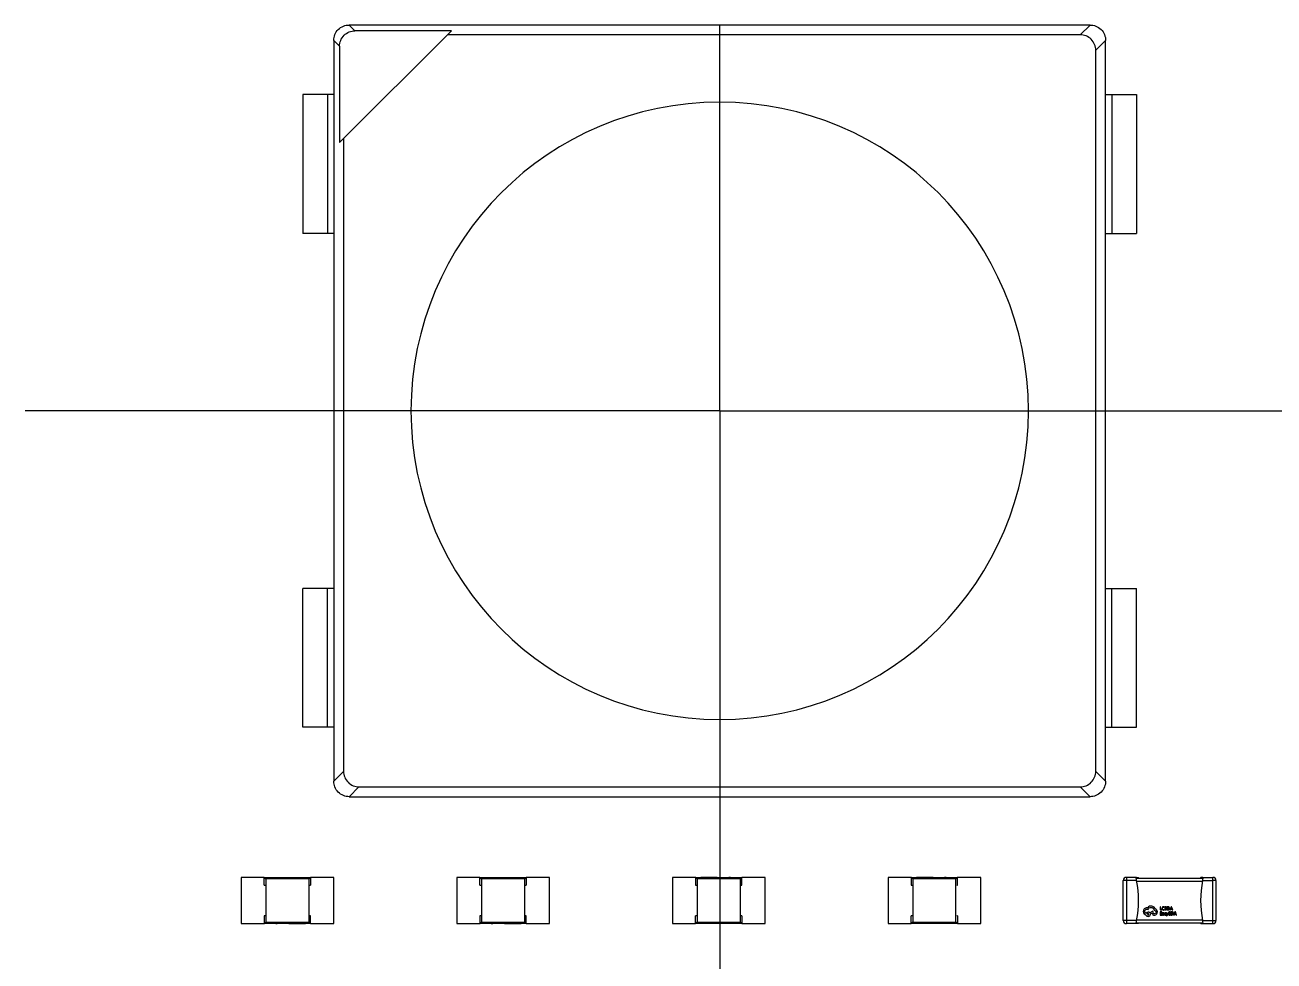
# Model space of a CAD drawing. Header units: millimetres. Extents: x 0 to 297, y 0 to 210.
# Drawn here: x 101.13 to 113.27, y 141.01 to 150.1 of the extents above; entities that cross this region are included whole.
import ezdxf

# ---------------------------------------------------------------- set-up
doc = ezdxf.new("R2010")
doc.units = ezdxf.units.MM
doc.layers.add('图框', color=7, linetype='Continuous')

# ---------------------------------------------------------------- blocks, each defined once
blk = doc.blocks.new('SW_CENTERMARKSYMBOL_0')
at = {"layer": '图框', "color": 0}
for p, q in [((0, 0), (0, 3.75)), ((-3.75, 0), (-6.75, 0)), ((0, 0), (-3.75, 0)), ((0, 0), (0, -3.75)), ((0, 0), (3.75, 0)), ((3.75, 0), (6.75, 0)), ((0, -3.75), (0, -6.75))]:
    blk.add_line(p, q, dxfattribs=at)

msp = doc.modelspace()

# ---------------------------------------------------------------- linework, layer by layer
at = {"color": 7, "linetype": 'Continuous', "lineweight": 25}
for p, q in [((104.284, 150.104), (104.34, 150.048)), ((111.485, 150.104), (104.284, 150.104)), ((105.278, 150.048), (104.34, 150.048)), ((105.278, 150.048), (105.239, 150.009)), ((111.389, 150.009), (111.485, 150.104)), ((104.135, 149.955), (104.135, 142.754)), ((104.191, 149.899), (104.135, 149.955)), ((104.191, 149.899), (104.191, 148.961)), ((104.23, 149), (105.239, 150.009)), ((111.389, 150.009), (105.239, 150.009)), ((111.635, 149.955), (111.539, 149.859)), ((111.635, 142.754), (111.635, 149.955)), ((111.539, 142.85), (111.539, 149.859)), ((103.835, 149.429), (103.835, 148.079)), ((104.075, 149.429), (103.835, 149.429)), ((104.075, 149.429), (104.075, 148.079)), ((104.135, 149.429), (104.075, 149.429)), ((111.635, 149.429), (111.695, 149.429)), ((111.695, 149.429), (111.695, 148.079)), ((111.695, 149.429), (111.935, 149.429)), ((111.935, 149.429), (111.935, 148.079)), ((104.23, 149), (104.191, 148.961)), ((104.23, 149), (104.23, 142.85)), ((104.075, 148.079), (103.835, 148.079)), ((104.135, 148.079), (104.075, 148.079)), ((111.635, 148.079), (111.695, 148.079)), ((111.695, 148.079), (111.935, 148.079)), ((103.835, 143.279), (103.835, 144.629)), ((104.075, 144.629), (103.835, 144.629)), ((104.075, 143.279), (104.075, 144.629)), ((104.135, 144.629), (104.075, 144.629)), ((111.635, 144.629), (111.695, 144.629)), ((111.695, 143.279), (111.695, 144.629)), ((111.695, 144.629), (111.935, 144.629)), ((111.935, 143.279), (111.935, 144.629)), ((104.075, 143.279), (103.835, 143.279)), ((104.135, 143.279), (104.075, 143.279)), ((111.635, 143.279), (111.695, 143.279)), ((111.695, 143.279), (111.935, 143.279)), ((104.135, 142.754), (104.23, 142.85)), ((111.539, 142.85), (111.635, 142.754)), ((104.38, 142.7), (104.284, 142.604)), ((104.38, 142.7), (111.389, 142.7)), ((111.485, 142.604), (111.389, 142.7)), ((104.284, 142.604), (111.485, 142.604)), ((103.235, 141.82), (103.235, 141.37)), ((103.46, 141.82), (103.235, 141.82)), ((103.46, 141.82), (103.475, 141.805)), ((103.46, 141.82), (103.91, 141.82)), ((103.46, 141.745), (103.46, 141.82)), ((103.895, 141.805), (103.475, 141.805)), ((103.475, 141.805), (103.475, 141.385)), ((103.895, 141.805), (103.91, 141.82)), ((103.895, 141.385), (103.895, 141.805)), ((103.91, 141.82), (103.91, 141.745)), ((104.135, 141.82), (103.91, 141.82)), ((104.135, 141.37), (104.135, 141.82)), ((105.33, 141.82), (105.33, 141.37)), ((105.555, 141.82), (105.33, 141.82)), ((105.555, 141.82), (105.57, 141.805)), ((105.555, 141.82), (106.005, 141.82)), ((105.555, 141.745), (105.555, 141.82)), ((105.57, 141.805), (105.57, 141.385)), ((105.99, 141.805), (105.57, 141.805)), ((105.99, 141.805), (106.005, 141.82)), ((105.99, 141.385), (105.99, 141.805)), ((106.005, 141.82), (106.005, 141.745)), ((106.23, 141.82), (106.005, 141.82)), ((106.23, 141.37), (106.23, 141.82)), ((107.651, 141.82), (107.426, 141.82)), ((107.426, 141.82), (107.426, 141.37)), ((107.666, 141.805), (107.651, 141.82)), ((107.651, 141.82), (108.101, 141.82)), ((107.651, 141.82), (107.651, 141.745)), ((108.086, 141.805), (107.666, 141.805)), ((107.666, 141.805), (107.666, 141.385)), ((107.701, 141.821), (107.701, 141.82)), ((107.701, 141.821), (107.713, 141.821)), ((107.713, 141.821), (107.713, 141.82)), ((107.713, 141.821), (107.717, 141.821)), ((107.717, 141.821), (107.717, 141.82)), ((107.717, 141.821), (107.729, 141.821)), ((107.729, 141.821), (107.729, 141.82)), ((107.73, 141.821), (107.73, 141.82)), ((107.735, 141.821), (107.735, 141.82)), ((107.735, 141.821), (107.738, 141.821)), ((107.739, 141.821), (107.739, 141.82)), ((107.739, 141.821), (107.751, 141.821)), ((107.751, 141.821), (107.751, 141.82)), ((107.751, 141.821), (107.755, 141.821)), ((107.755, 141.821), (107.755, 141.82)), ((107.755, 141.821), (107.767, 141.821)), ((107.767, 141.821), (107.767, 141.82)), ((107.767, 141.821), (107.767, 141.821)), ((107.768, 141.821), (107.768, 141.82)), ((107.773, 141.821), (107.773, 141.82)), ((107.781, 141.821), (107.784, 141.821)), ((107.784, 141.821), (107.784, 141.82)), ((107.784, 141.821), (107.793, 141.821)), ((107.793, 141.821), (107.793, 141.82)), ((107.793, 141.821), (107.793, 141.82)), ((107.793, 141.821), (107.793, 141.821)), ((107.793, 141.821), (107.798, 141.821)), ((107.798, 141.821), (107.798, 141.82)), ((107.798, 141.821), (107.799, 141.821)), ((107.799, 141.821), (107.799, 141.82)), ((107.799, 141.821), (107.815, 141.821)), ((107.799, 141.821), (107.799, 141.82)), ((107.799, 141.821), (107.799, 141.821)), ((107.815, 141.821), (107.815, 141.82)), ((107.815, 141.821), (107.815, 141.821)), ((107.815, 141.821), (107.815, 141.82)), ((107.816, 141.821), (107.817, 141.821)), ((107.817, 141.821), (107.817, 141.82)), ((107.819, 141.82), (107.819, 141.821)), ((107.819, 141.821), (107.819, 141.82)), ((107.819, 141.821), (107.819, 141.82)), ((107.819, 141.821), (107.819, 141.82)), ((107.821, 141.821), (107.821, 141.82)), ((107.828, 141.821), (107.828, 141.82)), ((107.831, 141.821), (107.832, 141.821)), ((107.84, 141.821), (107.84, 141.82)), ((107.844, 141.82), (107.844, 141.821)), ((107.844, 141.821), (107.844, 141.82)), ((107.846, 141.821), (107.846, 141.82)), ((107.846, 141.821), (107.858, 141.821)), ((107.858, 141.821), (107.858, 141.82)), ((107.858, 141.821), (107.861, 141.821)), ((107.861, 141.821), (107.861, 141.82)), ((107.861, 141.821), (107.862, 141.821)), ((107.862, 141.821), (107.862, 141.82)), ((107.862, 141.821), (107.862, 141.821)), ((107.862, 141.821), (107.862, 141.82)), ((107.862, 141.821), (107.862, 141.82)), ((107.862, 141.821), (107.862, 141.821)), ((107.887, 141.821), (107.887, 141.82)), ((107.908, 141.821), (107.908, 141.82)), ((107.92, 141.821), (107.92, 141.82)), ((107.949, 141.821), (107.949, 141.82)), ((107.975, 141.821), (107.975, 141.82)), ((107.985, 141.821), (107.985, 141.82)), ((107.99, 141.821), (107.99, 141.82)), ((108.015, 141.821), (108.015, 141.82)), ((108.025, 141.821), (108.025, 141.82)), ((108.101, 141.82), (108.086, 141.805)), ((108.086, 141.385), (108.086, 141.805)), ((108.326, 141.82), (108.101, 141.82)), ((108.101, 141.745), (108.101, 141.82)), ((108.326, 141.37), (108.326, 141.82)), ((109.521, 141.82), (109.521, 141.37)), ((109.746, 141.82), (109.521, 141.82)), ((109.761, 141.805), (109.746, 141.82)), ((109.746, 141.82), (110.196, 141.82)), ((109.746, 141.82), (109.746, 141.745)), ((109.761, 141.805), (109.761, 141.385)), ((110.181, 141.805), (109.761, 141.805)), ((109.797, 141.821), (109.797, 141.82)), ((109.797, 141.821), (109.808, 141.821)), ((109.808, 141.821), (109.808, 141.82)), ((109.808, 141.821), (109.812, 141.821)), ((109.812, 141.821), (109.812, 141.82)), ((109.812, 141.821), (109.824, 141.821)), ((109.824, 141.821), (109.824, 141.82)), ((109.826, 141.821), (109.826, 141.82)), ((109.83, 141.821), (109.83, 141.82)), ((109.83, 141.821), (109.833, 141.821)), ((109.835, 141.821), (109.835, 141.82)), ((109.835, 141.821), (109.846, 141.821)), ((109.846, 141.821), (109.846, 141.82)), ((109.846, 141.821), (109.85, 141.821)), ((109.85, 141.821), (109.85, 141.82)), ((109.85, 141.821), (109.862, 141.821)), ((109.862, 141.821), (109.862, 141.82)), ((109.862, 141.821), (109.863, 141.821)), ((109.864, 141.821), (109.864, 141.82)), ((109.868, 141.821), (109.868, 141.82)), ((109.877, 141.821), (109.88, 141.821)), ((109.88, 141.821), (109.88, 141.82)), ((109.88, 141.821), (109.888, 141.821)), ((109.888, 141.821), (109.888, 141.82)), ((109.888, 141.821), (109.889, 141.821)), ((109.889, 141.821), (109.889, 141.82)), ((109.889, 141.821), (109.894, 141.821)), ((109.894, 141.821), (109.894, 141.82)), ((109.894, 141.821), (109.895, 141.821)), ((109.894, 141.821), (109.894, 141.82)), ((109.894, 141.821), (109.894, 141.821)), ((109.895, 141.821), (109.895, 141.82)), ((109.895, 141.821), (109.911, 141.821)), ((109.911, 141.821), (109.911, 141.82)), ((109.911, 141.821), (109.911, 141.821)), ((109.911, 141.821), (109.911, 141.82)), ((109.911, 141.821), (109.912, 141.821)), ((109.912, 141.821), (109.912, 141.82)), ((109.915, 141.82), (109.915, 141.821)), ((109.915, 141.821), (109.915, 141.82)), ((109.915, 141.821), (109.915, 141.82)), ((109.915, 141.821), (109.915, 141.82)), ((109.917, 141.821), (109.917, 141.82)), ((109.924, 141.821), (109.924, 141.82)), ((109.926, 141.821), (109.928, 141.821)), ((109.935, 141.821), (109.935, 141.82)), ((109.94, 141.82), (109.94, 141.821)), ((109.94, 141.821), (109.94, 141.82)), ((109.941, 141.821), (109.941, 141.82)), ((109.941, 141.821), (109.953, 141.821)), ((109.953, 141.821), (109.953, 141.82)), ((109.953, 141.821), (109.957, 141.821)), ((109.957, 141.821), (109.957, 141.82)), ((109.957, 141.821), (109.957, 141.821)), ((109.957, 141.821), (109.957, 141.82)), ((109.957, 141.821), (109.957, 141.82)), ((109.957, 141.821), (109.958, 141.821)), ((109.957, 141.821), (109.957, 141.821)), ((109.958, 141.821), (109.958, 141.82)), ((109.982, 141.821), (109.982, 141.82)), ((110.004, 141.821), (110.004, 141.82)), ((110.015, 141.821), (110.015, 141.82)), ((110.045, 141.821), (110.045, 141.82)), ((110.071, 141.821), (110.071, 141.82)), ((110.08, 141.821), (110.08, 141.82)), ((110.085, 141.821), (110.085, 141.82)), ((110.11, 141.821), (110.11, 141.82)), ((110.121, 141.821), (110.121, 141.82)), ((110.196, 141.82), (110.181, 141.805)), ((110.181, 141.385), (110.181, 141.805)), ((110.196, 141.745), (110.196, 141.82)), ((110.421, 141.82), (110.196, 141.82)), ((110.421, 141.37), (110.421, 141.82)), ((111.837, 141.79), (111.807, 141.79)), ((111.807, 141.4), (111.807, 141.79)), ((111.837, 141.82), (111.837, 141.79)), ((111.936, 141.82), (111.837, 141.82)), ((111.936, 141.79), (111.837, 141.79)), ((111.837, 141.79), (111.837, 141.4)), ((111.936, 141.82), (111.955, 141.82)), ((111.939, 141.812), (112.576, 141.812)), ((112.579, 141.82), (112.559, 141.82)), ((112.579, 141.82), (112.677, 141.82)), ((112.579, 141.79), (112.677, 141.79)), ((112.677, 141.79), (112.677, 141.82)), ((112.677, 141.4), (112.677, 141.79)), ((112.707, 141.79), (112.677, 141.79)), ((112.707, 141.79), (112.707, 141.4)), ((103.46, 141.745), (103.467, 141.745)), ((103.902, 141.745), (103.91, 141.745)), ((105.555, 141.745), (105.563, 141.745)), ((105.998, 141.745), (106.005, 141.745)), ((107.651, 141.745), (107.658, 141.745)), ((108.093, 141.745), (108.101, 141.745)), ((109.746, 141.745), (109.754, 141.745)), ((110.189, 141.745), (110.196, 141.745)), ((112.164, 141.533), (112.164, 141.503)), ((112.168, 141.533), (112.164, 141.533)), ((112.168, 141.506), (112.168, 141.533)), ((112.204, 141.528), (112.204, 141.532)), ((112.211, 141.533), (112.211, 141.503)), ((112.226, 141.533), (112.211, 141.533)), ((112.214, 141.529), (112.226, 141.529)), ((112.214, 141.52), (112.214, 141.529)), ((112.225, 141.52), (112.214, 141.52)), ((112.214, 141.506), (112.214, 141.516)), ((112.214, 141.516), (112.225, 141.516)), ((112.225, 141.516), (112.225, 141.52)), ((112.226, 141.529), (112.226, 141.533)), ((112.233, 141.533), (112.233, 141.503)), ((112.241, 141.533), (112.233, 141.533)), ((112.241, 141.529), (112.237, 141.529)), ((112.237, 141.529), (112.237, 141.506)), ((112.271, 141.533), (112.259, 141.503)), ((112.272, 141.527), (112.268, 141.514)), ((112.275, 141.533), (112.271, 141.533)), ((112.273, 141.529), (112.273, 141.529)), ((112.278, 141.514), (112.273, 141.527)), ((112.287, 141.503), (112.275, 141.533)), ((103.46, 141.445), (103.46, 141.37)), ((103.467, 141.445), (103.46, 141.445)), ((103.91, 141.445), (103.902, 141.445)), ((103.91, 141.37), (103.91, 141.445)), ((105.563, 141.445), (105.555, 141.445)), ((105.555, 141.445), (105.555, 141.37)), ((106.005, 141.445), (105.998, 141.445)), ((106.005, 141.37), (106.005, 141.445)), ((107.658, 141.445), (107.651, 141.445)), ((107.651, 141.37), (107.651, 141.445)), ((108.101, 141.445), (108.093, 141.445)), ((108.101, 141.445), (108.101, 141.37)), ((109.754, 141.445), (109.746, 141.445)), ((109.746, 141.37), (109.746, 141.445)), ((110.196, 141.445), (110.189, 141.445)), ((110.196, 141.445), (110.196, 141.37)), ((111.837, 141.4), (111.807, 141.4)), ((111.837, 141.4), (111.837, 141.37)), ((111.936, 141.4), (111.837, 141.4)), ((112.093, 141.491), (112.064, 141.476)), ((112.07, 141.464), (112.1, 141.48)), ((112.07, 141.461), (112.07, 141.464)), ((112.1, 141.48), (112.093, 141.491)), ((112.099, 141.454), (112.112, 141.454)), ((112.11, 141.467), (112.1, 141.467)), ((112.107, 141.501), (112.109, 141.501)), ((112.164, 141.503), (112.18, 141.503)), ((112.18, 141.485), (112.164, 141.485)), ((112.164, 141.485), (112.164, 141.454)), ((112.164, 141.454), (112.181, 141.454)), ((112.18, 141.506), (112.168, 141.506)), ((112.168, 141.471), (112.168, 141.481)), ((112.168, 141.481), (112.18, 141.481)), ((112.179, 141.471), (112.168, 141.471)), ((112.168, 141.468), (112.179, 141.468)), ((112.168, 141.458), (112.168, 141.468)), ((112.181, 141.458), (112.168, 141.458)), ((112.179, 141.468), (112.179, 141.471)), ((112.18, 141.503), (112.18, 141.506)), ((112.18, 141.481), (112.18, 141.485)), ((112.181, 141.454), (112.181, 141.458)), ((112.186, 141.474), (112.186, 141.471)), ((112.198, 141.468), (112.192, 141.467)), ((112.198, 141.465), (112.193, 141.464)), ((112.198, 141.463), (112.198, 141.465)), ((112.198, 141.457), (112.198, 141.454)), ((112.198, 141.457), (112.198, 141.457)), ((112.198, 141.454), (112.202, 141.454)), ((112.202, 141.454), (112.202, 141.468)), ((112.204, 141.504), (112.204, 141.508)), ((112.207, 141.459), (112.207, 141.455)), ((112.211, 141.503), (112.227, 141.503)), ((112.227, 141.506), (112.214, 141.506)), ((112.221, 141.472), (112.221, 141.475)), ((112.224, 141.476), (112.232, 141.454)), ((112.228, 141.476), (112.224, 141.476)), ((112.225, 141.448), (112.225, 141.444)), ((112.227, 141.503), (112.227, 141.506)), ((112.234, 141.46), (112.228, 141.476)), ((112.232, 141.454), (112.231, 141.45)), ((112.233, 141.503), (112.241, 141.503)), ((112.234, 141.458), (112.234, 141.46)), ((112.234, 141.458), (112.234, 141.458)), ((112.241, 141.476), (112.235, 141.459)), ((112.235, 141.451), (112.245, 141.476)), ((112.237, 141.506), (112.241, 141.506)), ((112.245, 141.476), (112.241, 141.476)), ((112.249, 141.485), (112.249, 141.454)), ((112.264, 141.485), (112.249, 141.485)), ((112.249, 141.454), (112.265, 141.454)), ((112.253, 141.481), (112.264, 141.481)), ((112.253, 141.471), (112.253, 141.481)), ((112.264, 141.471), (112.253, 141.471)), ((112.253, 141.468), (112.264, 141.468)), ((112.253, 141.458), (112.253, 141.468)), ((112.265, 141.458), (112.253, 141.458)), ((112.259, 141.503), (112.264, 141.503)), ((112.264, 141.503), (112.267, 141.511)), ((112.264, 141.481), (112.264, 141.485)), ((112.264, 141.468), (112.264, 141.471)), ((112.265, 141.454), (112.265, 141.458)), ((112.267, 141.511), (112.279, 141.511)), ((112.268, 141.514), (112.278, 141.514)), ((112.271, 141.485), (112.271, 141.454)), ((112.28, 141.485), (112.271, 141.485)), ((112.271, 141.454), (112.279, 141.454)), ((112.279, 141.481), (112.275, 141.481)), ((112.275, 141.481), (112.275, 141.458)), ((112.275, 141.458), (112.279, 141.458)), ((112.279, 141.511), (112.282, 141.503)), ((112.282, 141.503), (112.287, 141.503)), ((112.309, 141.485), (112.297, 141.454)), ((112.297, 141.454), (112.302, 141.454)), ((112.302, 141.454), (112.305, 141.462)), ((112.305, 141.462), (112.317, 141.462)), ((112.311, 141.479), (112.306, 141.466)), ((112.306, 141.466), (112.316, 141.466)), ((112.313, 141.485), (112.309, 141.485)), ((112.311, 141.481), (112.311, 141.481)), ((112.316, 141.466), (112.312, 141.479)), ((112.325, 141.454), (112.313, 141.485)), ((112.317, 141.462), (112.321, 141.454)), ((112.321, 141.454), (112.325, 141.454)), ((112.579, 141.4), (112.677, 141.4)), ((112.677, 141.4), (112.707, 141.4)), ((112.677, 141.37), (112.677, 141.4)), ((103.235, 141.37), (103.46, 141.37)), ((103.46, 141.37), (103.475, 141.385)), ((103.91, 141.37), (103.46, 141.37)), ((103.475, 141.385), (103.895, 141.385)), ((103.535, 141.368), (103.535, 141.37)), ((103.546, 141.368), (103.546, 141.37)), ((103.571, 141.368), (103.571, 141.37)), ((103.576, 141.368), (103.576, 141.37)), ((103.585, 141.368), (103.585, 141.37)), ((103.611, 141.368), (103.611, 141.37)), ((103.641, 141.368), (103.641, 141.37)), ((103.652, 141.368), (103.652, 141.37)), ((103.674, 141.368), (103.674, 141.37)), ((103.698, 141.368), (103.698, 141.37)), ((103.699, 141.368), (103.698, 141.368)), ((103.699, 141.368), (103.699, 141.37)), ((103.699, 141.368), (103.699, 141.37)), ((103.699, 141.368), (103.699, 141.37)), ((103.703, 141.368), (103.699, 141.368)), ((103.699, 141.368), (103.699, 141.368)), ((103.699, 141.368), (103.699, 141.368)), ((103.703, 141.368), (103.703, 141.37)), ((103.715, 141.368), (103.703, 141.368)), ((103.715, 141.368), (103.715, 141.37)), ((103.716, 141.37), (103.716, 141.368)), ((103.716, 141.368), (103.716, 141.37)), ((103.721, 141.368), (103.721, 141.37)), ((103.73, 141.368), (103.728, 141.368)), ((103.732, 141.368), (103.732, 141.37)), ((103.739, 141.368), (103.739, 141.37)), ((103.741, 141.37), (103.741, 141.368)), ((103.741, 141.368), (103.741, 141.37)), ((103.741, 141.368), (103.741, 141.37)), ((103.741, 141.368), (103.741, 141.37)), ((103.744, 141.368), (103.744, 141.37)), ((103.745, 141.368), (103.744, 141.368)), ((103.745, 141.368), (103.745, 141.37)), ((103.745, 141.368), (103.745, 141.37)), ((103.761, 141.368), (103.745, 141.368)), ((103.745, 141.368), (103.745, 141.368)), ((103.761, 141.368), (103.761, 141.37)), ((103.761, 141.368), (103.761, 141.37)), ((103.761, 141.368), (103.761, 141.368)), ((103.762, 141.368), (103.761, 141.368)), ((103.762, 141.368), (103.762, 141.37)), ((103.767, 141.368), (103.762, 141.368)), ((103.767, 141.368), (103.767, 141.37)), ((103.767, 141.368), (103.767, 141.37)), ((103.767, 141.368), (103.767, 141.368)), ((103.776, 141.368), (103.767, 141.368)), ((103.776, 141.368), (103.776, 141.37)), ((103.779, 141.368), (103.776, 141.368)), ((103.788, 141.368), (103.788, 141.37)), ((103.792, 141.368), (103.792, 141.37)), ((103.794, 141.368), (103.793, 141.368)), ((103.794, 141.368), (103.794, 141.37)), ((103.806, 141.368), (103.794, 141.368)), ((103.806, 141.368), (103.806, 141.37)), ((103.81, 141.368), (103.806, 141.368)), ((103.81, 141.368), (103.81, 141.37)), ((103.821, 141.368), (103.81, 141.368)), ((103.821, 141.368), (103.821, 141.37)), ((103.825, 141.368), (103.823, 141.368)), ((103.825, 141.368), (103.825, 141.37)), ((103.83, 141.368), (103.83, 141.37)), ((103.832, 141.368), (103.832, 141.37)), ((103.843, 141.368), (103.832, 141.368)), ((103.843, 141.368), (103.843, 141.37)), ((103.848, 141.368), (103.843, 141.368)), ((103.848, 141.368), (103.848, 141.37)), ((103.859, 141.368), (103.848, 141.368)), ((103.859, 141.368), (103.859, 141.37)), ((103.895, 141.385), (103.91, 141.37)), ((103.91, 141.37), (104.135, 141.37)), ((105.33, 141.37), (105.555, 141.37)), ((105.555, 141.37), (105.57, 141.385)), ((106.005, 141.37), (105.555, 141.37)), ((105.57, 141.385), (105.99, 141.385)), ((105.631, 141.368), (105.631, 141.37)), ((105.641, 141.368), (105.641, 141.37)), ((105.666, 141.368), (105.666, 141.37)), ((105.671, 141.368), (105.671, 141.37)), ((105.681, 141.368), (105.681, 141.37)), ((105.707, 141.368), (105.707, 141.37)), ((105.736, 141.368), (105.736, 141.37)), ((105.748, 141.368), (105.748, 141.37)), ((105.769, 141.368), (105.769, 141.37)), ((105.794, 141.368), (105.794, 141.37)), ((105.794, 141.368), (105.794, 141.37)), ((105.794, 141.368), (105.794, 141.37)), ((105.794, 141.368), (105.794, 141.37)), ((105.794, 141.368), (105.794, 141.368)), ((105.798, 141.368), (105.794, 141.368)), ((105.794, 141.368), (105.794, 141.368)), ((105.794, 141.368), (105.794, 141.368)), ((105.798, 141.368), (105.798, 141.37)), ((105.81, 141.368), (105.798, 141.368)), ((105.81, 141.368), (105.81, 141.37)), ((105.812, 141.37), (105.812, 141.368)), ((105.812, 141.368), (105.812, 141.37)), ((105.816, 141.368), (105.816, 141.37)), ((105.825, 141.368), (105.824, 141.368)), ((105.827, 141.368), (105.827, 141.37)), ((105.835, 141.368), (105.835, 141.37)), ((105.837, 141.37), (105.837, 141.368)), ((105.837, 141.368), (105.837, 141.37)), ((105.837, 141.368), (105.837, 141.37)), ((105.837, 141.368), (105.837, 141.37)), ((105.839, 141.368), (105.839, 141.37)), ((105.84, 141.368), (105.839, 141.368)), ((105.841, 141.368), (105.841, 141.37)), ((105.841, 141.368), (105.841, 141.37)), ((105.841, 141.368), (105.841, 141.368)), ((105.856, 141.368), (105.841, 141.368)), ((105.856, 141.368), (105.856, 141.37)), ((105.857, 141.368), (105.856, 141.368)), ((105.857, 141.368), (105.857, 141.37)), ((105.858, 141.368), (105.857, 141.368)), ((105.858, 141.368), (105.858, 141.37)), ((105.863, 141.368), (105.858, 141.368)), ((105.863, 141.368), (105.863, 141.37)), ((105.863, 141.368), (105.863, 141.37)), ((105.872, 141.368), (105.863, 141.368)), ((105.863, 141.368), (105.863, 141.368)), ((105.872, 141.368), (105.872, 141.37)), ((105.874, 141.368), (105.872, 141.368)), ((105.883, 141.368), (105.883, 141.37)), ((105.888, 141.368), (105.888, 141.37)), ((105.889, 141.368), (105.888, 141.368)), ((105.889, 141.368), (105.889, 141.37)), ((105.901, 141.368), (105.889, 141.368)), ((105.901, 141.368), (105.901, 141.37)), ((105.905, 141.368), (105.901, 141.368)), ((105.905, 141.368), (105.905, 141.37)), ((105.917, 141.368), (105.905, 141.368)), ((105.917, 141.368), (105.917, 141.37)), ((105.921, 141.368), (105.918, 141.368)), ((105.921, 141.368), (105.921, 141.37)), ((105.926, 141.368), (105.926, 141.37)), ((105.927, 141.368), (105.927, 141.37)), ((105.939, 141.368), (105.927, 141.368)), ((105.939, 141.368), (105.939, 141.37)), ((105.943, 141.368), (105.939, 141.368)), ((105.943, 141.368), (105.943, 141.37)), ((105.955, 141.368), (105.943, 141.368)), ((105.955, 141.368), (105.955, 141.37)), ((105.99, 141.385), (106.005, 141.37)), ((106.005, 141.37), (106.23, 141.37)), ((107.426, 141.37), (107.651, 141.37)), ((107.666, 141.385), (107.651, 141.37)), ((108.101, 141.37), (107.651, 141.37)), ((107.666, 141.385), (108.086, 141.385)), ((108.101, 141.37), (108.086, 141.385)), ((108.101, 141.37), (108.326, 141.37)), ((109.521, 141.37), (109.746, 141.37)), ((109.761, 141.385), (109.746, 141.37)), ((110.196, 141.37), (109.746, 141.37)), ((109.761, 141.385), (110.181, 141.385)), ((110.196, 141.37), (110.181, 141.385)), ((110.196, 141.37), (110.421, 141.37)), ((111.936, 141.37), (111.837, 141.37)), ((111.955, 141.37), (111.936, 141.37)), ((111.939, 141.377), (112.576, 141.377)), ((112.559, 141.37), (112.579, 141.37)), ((112.579, 141.37), (112.677, 141.37))]:
    msp.add_line(p, q, dxfattribs=at)
at = {"color": 8, "linetype": 'Continuous', "lineweight": 25}
for p, q in [((111.939, 141.782), (112.576, 141.782)), ((111.939, 141.407), (112.576, 141.407))]:
    msp.add_line(p, q, dxfattribs=at)
at = {"color": 7, "linetype": 'Continuous', "lineweight": 25}
for centre, radius, start, end in [((107.885, 146.354), 3, 0, 180), ((107.885, 146.354), 3, 180, 0), ((111.837, 141.79), 0.03, 90, 180), ((110.99, 141.595), 0.966, 348.3483, 11.6517), ((110.99, 141.595), 0.991, 12.6731, 13.1177), ((113.524, 141.595), 0.991, 166.8823, 167.3269), ((113.524, 141.595), 0.966, 168.3483, 191.6517), ((112.677, 141.79), 0.03, 0, 90), ((111.837, 141.4), 0.03, 180, 270), ((112.677, 141.4), 0.03, 270, 0), ((110.99, 141.595), 0.991, 346.8823, 347.3269), ((113.524, 141.595), 0.991, 192.6731, 193.1177)]:
    msp.add_arc(centre, radius, start, end, dxfattribs=at)
for points in [[(104.135, 149.955), (104.135, 149.99), (104.149, 150.032), (104.207, 150.09), (104.249, 150.104), (104.284, 150.104)], [(104.191, 149.899), (104.191, 149.934), (104.206, 149.975), (104.264, 150.033), (104.305, 150.048), (104.34, 150.048)], [(111.485, 150.104), (111.52, 150.104), (111.562, 150.09), (111.62, 150.032), (111.635, 149.99), (111.635, 149.955)], [(111.539, 149.859), (111.539, 149.894), (111.524, 149.936), (111.466, 149.994), (111.425, 150.009), (111.389, 150.009)], [(104.23, 142.85), (104.23, 142.814), (104.245, 142.773), (104.303, 142.715), (104.344, 142.7), (104.38, 142.7)], [(111.389, 142.7), (111.425, 142.7), (111.466, 142.715), (111.524, 142.773), (111.539, 142.814), (111.539, 142.85)], [(104.284, 142.604), (104.249, 142.604), (104.207, 142.619), (104.149, 142.677), (104.135, 142.718), (104.135, 142.754)], [(111.635, 142.754), (111.635, 142.718), (111.62, 142.677), (111.562, 142.619), (111.52, 142.604), (111.485, 142.604)], [(112.048, 141.47), (112.043, 141.47), (112.039, 141.466), (112.039, 141.456), (112.043, 141.453), (112.048, 141.453)]]:
    msp.add_open_spline(points, degree=3, knots=[0, 0, 0, 0, 0.5, 0.5, 1, 1, 1, 1], dxfattribs=at)
for points in [[(107.73, 141.821), (107.73, 141.821), (107.732, 141.821), (107.735, 141.821)], [(107.768, 141.821), (107.768, 141.821), (107.77, 141.821), (107.773, 141.821)], [(107.773, 141.821), (107.776, 141.821), (107.78, 141.821), (107.784, 141.821)], [(107.817, 141.821), (107.818, 141.821), (107.819, 141.821), (107.819, 141.821)], [(107.821, 141.821), (107.823, 141.821), (107.826, 141.821), (107.828, 141.821)], [(107.828, 141.821), (107.833, 141.821), (107.837, 141.821), (107.84, 141.821)], [(107.84, 141.821), (107.843, 141.821), (107.844, 141.821), (107.844, 141.821)], [(107.975, 141.821), (107.979, 141.821), (107.982, 141.821), (107.985, 141.821)], [(107.985, 141.821), (107.986, 141.821), (107.988, 141.821), (107.99, 141.821)], [(109.826, 141.821), (109.826, 141.821), (109.827, 141.821), (109.83, 141.821)], [(109.864, 141.821), (109.864, 141.821), (109.865, 141.821), (109.868, 141.821)], [(109.868, 141.821), (109.871, 141.821), (109.875, 141.821), (109.88, 141.821)], [(109.912, 141.821), (109.914, 141.821), (109.915, 141.821), (109.915, 141.821)], [(109.917, 141.821), (109.919, 141.821), (109.921, 141.821), (109.924, 141.821)], [(109.924, 141.821), (109.929, 141.821), (109.932, 141.821), (109.935, 141.821)], [(109.935, 141.821), (109.938, 141.821), (109.94, 141.821), (109.94, 141.821)], [(110.071, 141.821), (110.074, 141.821), (110.077, 141.821), (110.08, 141.821)], [(110.08, 141.821), (110.082, 141.821), (110.084, 141.821), (110.085, 141.821)], [(111.936, 141.79), (111.932, 141.805), (111.932, 141.82), (111.936, 141.82)], [(112.579, 141.79), (112.582, 141.805), (112.582, 141.82), (112.579, 141.82)], [(112.036, 141.524), (112.027, 141.524), (112.018, 141.52), (112.011, 141.513)], [(112.041, 141.523), (112.039, 141.523), (112.038, 141.524), (112.036, 141.524)], [(112.051, 141.533), (112.047, 141.53), (112.044, 141.527), (112.041, 141.523)], [(112.048, 141.507), (112.052, 141.52), (112.063, 141.528), (112.077, 141.528)], [(112.077, 141.541), (112.067, 141.541), (112.058, 141.538), (112.051, 141.533)], [(112.106, 141.53), (112.098, 141.537), (112.087, 141.541), (112.077, 141.541)], [(112.077, 141.528), (112.092, 141.528), (112.105, 141.516), (112.107, 141.501)], [(112.118, 141.513), (112.115, 141.519), (112.111, 141.525), (112.106, 141.53)], [(112.186, 141.529), (112.183, 141.526), (112.182, 141.522), (112.182, 141.517)], [(112.182, 141.517), (112.182, 141.513), (112.183, 141.509), (112.186, 141.506)], [(112.197, 141.534), (112.193, 141.534), (112.189, 141.532), (112.186, 141.529)], [(112.186, 141.517), (112.186, 141.521), (112.187, 141.524), (112.189, 141.527)], [(112.189, 141.509), (112.187, 141.511), (112.186, 141.514), (112.186, 141.517)], [(112.189, 141.527), (112.191, 141.529), (112.194, 141.53), (112.197, 141.53)], [(112.204, 141.532), (112.203, 141.533), (112.2, 141.534), (112.197, 141.534)], [(112.197, 141.53), (112.2, 141.53), (112.202, 141.529), (112.204, 141.528)], [(112.253, 141.529), (112.25, 141.532), (112.246, 141.533), (112.241, 141.533)], [(112.25, 141.527), (112.248, 141.529), (112.245, 141.529), (112.241, 141.529)], [(112.253, 141.518), (112.253, 141.522), (112.252, 141.525), (112.25, 141.527)], [(112.25, 141.509), (112.252, 141.511), (112.253, 141.514), (112.253, 141.518)], [(112.258, 141.518), (112.258, 141.523), (112.256, 141.526), (112.253, 141.529)], [(112.253, 141.507), (112.256, 141.51), (112.258, 141.513), (112.258, 141.518)], [(112.273, 141.529), (112.273, 141.528), (112.273, 141.527), (112.272, 141.527)], [(112.273, 141.527), (112.273, 141.527), (112.273, 141.528), (112.273, 141.529)], [(111.936, 141.37), (111.932, 141.37), (111.932, 141.384), (111.936, 141.4)], [(112.011, 141.513), (112.005, 141.507), (112.001, 141.498), (112.001, 141.488)], [(112.001, 141.488), (112.001, 141.48), (112.004, 141.471), (112.01, 141.465)], [(112.01, 141.465), (112.015, 141.46), (112.021, 141.456), (112.027, 141.454)], [(112.015, 141.489), (112.015, 141.501), (112.024, 141.511), (112.036, 141.511)], [(112.028, 141.469), (112.02, 141.472), (112.015, 141.48), (112.015, 141.489)], [(112.027, 141.454), (112.03, 141.446), (112.038, 141.44), (112.048, 141.44)], [(112.048, 141.483), (112.039, 141.483), (112.031, 141.477), (112.028, 141.469)], [(112.036, 141.511), (112.04, 141.511), (112.045, 141.509), (112.048, 141.507)], [(112.064, 141.476), (112.06, 141.48), (112.054, 141.483), (112.048, 141.483)], [(112.048, 141.453), (112.057, 141.453), (112.057, 141.47), (112.048, 141.47)], [(112.048, 141.44), (112.06, 141.44), (112.07, 141.449), (112.07, 141.461)], [(112.099, 141.467), (112.095, 141.467), (112.092, 141.464), (112.092, 141.461)], [(112.092, 141.461), (112.092, 141.457), (112.095, 141.454), (112.099, 141.454)], [(112.1, 141.467), (112.1, 141.467), (112.1, 141.467), (112.099, 141.467)], [(112.109, 141.501), (112.118, 141.501), (112.126, 141.493), (112.126, 141.484)], [(112.126, 141.484), (112.126, 141.475), (112.119, 141.468), (112.11, 141.467)], [(112.112, 141.454), (112.119, 141.455), (112.126, 141.458), (112.131, 141.464)], [(112.139, 141.484), (112.139, 141.497), (112.13, 141.509), (112.118, 141.513)], [(112.131, 141.464), (112.136, 141.469), (112.139, 141.477), (112.139, 141.484)], [(112.192, 141.467), (112.187, 141.466), (112.184, 141.464), (112.184, 141.46)], [(112.184, 141.46), (112.184, 141.458), (112.185, 141.456), (112.186, 141.455)], [(112.186, 141.506), (112.188, 141.503), (112.192, 141.502), (112.196, 141.502)], [(112.194, 141.476), (112.191, 141.476), (112.189, 141.476), (112.186, 141.474)], [(112.186, 141.471), (112.189, 141.472), (112.191, 141.473), (112.194, 141.473)], [(112.186, 141.455), (112.187, 141.454), (112.189, 141.454), (112.191, 141.454)], [(112.189, 141.463), (112.189, 141.462), (112.188, 141.461), (112.188, 141.46)], [(112.188, 141.46), (112.188, 141.459), (112.189, 141.458), (112.189, 141.458)], [(112.197, 141.505), (112.193, 141.505), (112.191, 141.507), (112.189, 141.509)], [(112.193, 141.464), (112.191, 141.464), (112.19, 141.464), (112.189, 141.463)], [(112.189, 141.458), (112.19, 141.457), (112.191, 141.457), (112.192, 141.457)], [(112.191, 141.454), (112.194, 141.454), (112.196, 141.455), (112.198, 141.457)], [(112.192, 141.457), (112.194, 141.457), (112.195, 141.457), (112.196, 141.459)], [(112.202, 141.468), (112.202, 141.474), (112.199, 141.476), (112.194, 141.476)], [(112.194, 141.473), (112.197, 141.473), (112.198, 141.472), (112.198, 141.468)], [(112.196, 141.502), (112.199, 141.502), (112.202, 141.503), (112.204, 141.504)], [(112.196, 141.459), (112.197, 141.46), (112.198, 141.461), (112.198, 141.463)], [(112.204, 141.508), (112.202, 141.506), (112.2, 141.505), (112.197, 141.505)], [(112.209, 141.475), (112.208, 141.473), (112.207, 141.472), (112.207, 141.47)], [(112.207, 141.47), (112.207, 141.469), (112.207, 141.468), (112.208, 141.467)], [(112.213, 141.457), (112.211, 141.457), (112.209, 141.457), (112.207, 141.459)], [(112.207, 141.455), (112.209, 141.454), (112.211, 141.454), (112.213, 141.454)], [(112.208, 141.467), (112.209, 141.466), (112.21, 141.465), (112.213, 141.464)], [(112.216, 141.476), (112.213, 141.476), (112.211, 141.476), (112.209, 141.475)], [(112.211, 141.47), (112.211, 141.471), (112.211, 141.472), (112.212, 141.472)], [(112.212, 141.468), (112.211, 141.469), (112.211, 141.469), (112.211, 141.47)], [(112.212, 141.472), (112.213, 141.473), (112.214, 141.473), (112.215, 141.473)], [(112.216, 141.466), (112.214, 141.467), (112.212, 141.468), (112.212, 141.468)], [(112.213, 141.464), (112.215, 141.463), (112.216, 141.462), (112.217, 141.462)], [(112.218, 141.46), (112.218, 141.458), (112.216, 141.457), (112.213, 141.457)], [(112.213, 141.454), (112.216, 141.454), (112.218, 141.454), (112.219, 141.455)], [(112.215, 141.473), (112.217, 141.473), (112.219, 141.473), (112.221, 141.472)], [(112.221, 141.475), (112.219, 141.476), (112.217, 141.476), (112.216, 141.476)], [(112.22, 141.464), (112.22, 141.465), (112.218, 141.466), (112.216, 141.466)], [(112.217, 141.462), (112.217, 141.461), (112.218, 141.461), (112.218, 141.46)], [(112.219, 141.455), (112.221, 141.456), (112.222, 141.458), (112.222, 141.46)], [(112.222, 141.46), (112.222, 141.461), (112.221, 141.463), (112.22, 141.464)], [(112.227, 141.447), (112.226, 141.447), (112.225, 141.447), (112.225, 141.448)], [(112.225, 141.444), (112.225, 141.444), (112.226, 141.444), (112.227, 141.444)], [(112.227, 141.444), (112.23, 141.444), (112.233, 141.446), (112.235, 141.451)], [(112.231, 141.45), (112.23, 141.448), (112.228, 141.447), (112.227, 141.447)], [(112.235, 141.459), (112.234, 141.459), (112.234, 141.458), (112.234, 141.458)], [(112.241, 141.506), (112.245, 141.506), (112.248, 141.507), (112.25, 141.509)], [(112.241, 141.503), (112.246, 141.503), (112.25, 141.504), (112.253, 141.507)], [(112.288, 141.478), (112.286, 141.48), (112.283, 141.481), (112.279, 141.481)], [(112.279, 141.458), (112.283, 141.458), (112.286, 141.459), (112.288, 141.461)], [(112.279, 141.454), (112.284, 141.454), (112.288, 141.456), (112.291, 141.458)], [(112.291, 141.481), (112.288, 141.483), (112.284, 141.485), (112.28, 141.485)], [(112.292, 141.47), (112.292, 141.473), (112.291, 141.476), (112.288, 141.478)], [(112.288, 141.461), (112.291, 141.463), (112.292, 141.466), (112.292, 141.47)], [(112.296, 141.47), (112.296, 141.474), (112.294, 141.478), (112.291, 141.481)], [(112.291, 141.458), (112.294, 141.461), (112.296, 141.465), (112.296, 141.47)], [(112.312, 141.479), (112.311, 141.479), (112.311, 141.48), (112.311, 141.481)], [(112.311, 141.481), (112.311, 141.48), (112.311, 141.479), (112.311, 141.479)], [(112.579, 141.37), (112.582, 141.37), (112.582, 141.384), (112.579, 141.4)], [(103.576, 141.368), (103.574, 141.368), (103.572, 141.368), (103.571, 141.368)], [(103.585, 141.368), (103.582, 141.368), (103.579, 141.368), (103.576, 141.368)], [(103.721, 141.368), (103.718, 141.368), (103.716, 141.368), (103.716, 141.368)], [(103.732, 141.368), (103.727, 141.368), (103.724, 141.368), (103.721, 141.368)], [(103.739, 141.368), (103.737, 141.368), (103.735, 141.368), (103.732, 141.368)], [(103.744, 141.368), (103.742, 141.368), (103.741, 141.368), (103.741, 141.368)], [(103.788, 141.368), (103.785, 141.368), (103.781, 141.368), (103.776, 141.368)], [(103.792, 141.368), (103.792, 141.368), (103.791, 141.368), (103.788, 141.368)], [(103.83, 141.368), (103.83, 141.368), (103.829, 141.368), (103.825, 141.368)], [(105.671, 141.368), (105.669, 141.368), (105.668, 141.368), (105.666, 141.368)], [(105.681, 141.368), (105.677, 141.368), (105.674, 141.368), (105.671, 141.368)], [(105.816, 141.368), (105.813, 141.368), (105.812, 141.368), (105.812, 141.368)], [(105.827, 141.368), (105.823, 141.368), (105.819, 141.368), (105.816, 141.368)], [(105.835, 141.368), (105.833, 141.368), (105.83, 141.368), (105.827, 141.368)], [(105.839, 141.368), (105.838, 141.368), (105.837, 141.368), (105.837, 141.368)], [(105.883, 141.368), (105.88, 141.368), (105.876, 141.368), (105.872, 141.368)], [(105.888, 141.368), (105.888, 141.368), (105.886, 141.368), (105.883, 141.368)], [(105.926, 141.368), (105.926, 141.368), (105.924, 141.368), (105.921, 141.368)]]:
    msp.add_open_spline(points, degree=3, dxfattribs=at)

# ---------------------------------------------------------------- block references
at = {"layer": '图框'}
msp.add_blockref('SW_CENTERMARKSYMBOL_0', (107.885, 146.354), dxfattribs=at)

doc.saveas('drawing.dxf')
